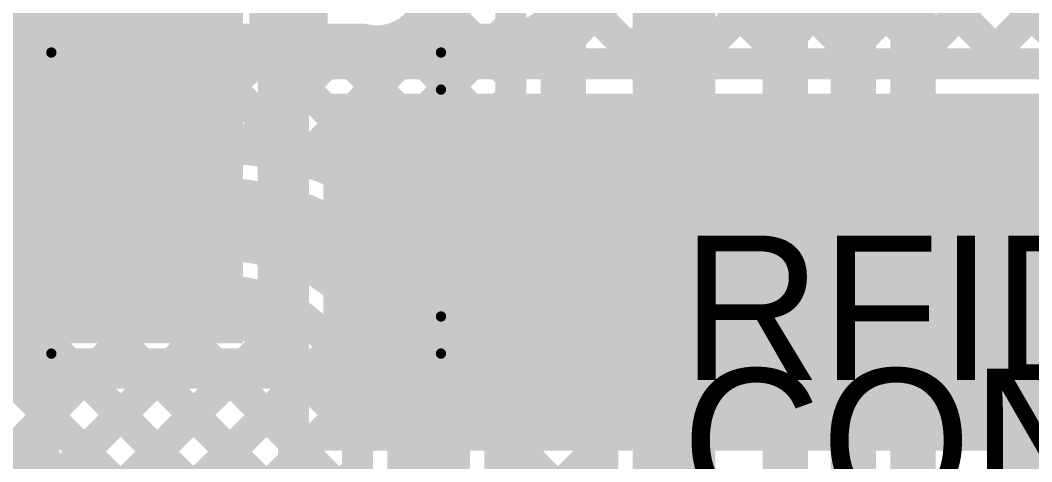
# Model space of a CAD drawing. Header units: millimetres. Extents: x 4.35 to 7.26, y 1.61 to 5.34.
# Drawn here: x 6.2799 to 6.7705, y 2.9826 to 3.1967 of the extents above; entities that cross this region are included whole.
import ezdxf

# ---------------------------------------------------------------- set-up
doc = ezdxf.new("R2010")
doc.units = ezdxf.units.MM
doc.header["$MEASUREMENT"] = 0
for name, color, linetype in [('BottomLayer', 5, 'Continuous'), ('MultiLayer', 9, 'Continuous'), ('TopLayer', 1, 'Continuous'), ('TopOverlay', 2, 'Continuous'), ('TopPaste', 8, 'Continuous'), ('TopSolder', 216, 'Continuous'), ('ViaHoleLayer', 16, 'Continuous')]:
    doc.layers.add(name, color=color, linetype=linetype)

# ---------------------------------------------------------------- blocks, each defined once
blk = doc.blocks.new('S____SOT_3_34')
at = {"layer": 'TopLayer'}
for points in [[(-0.01496, 0.03012), (0.01496, 0.03012), (-0.01496, 0.06004), (0.01496, 0.06004)], [(-0.05236, -0.06004), (-0.02244, -0.06004), (-0.05236, -0.03012), (-0.02244, -0.03012)], [(0.02244, -0.06004), (0.05236, -0.06004), (0.02244, -0.03012), (0.05236, -0.03012)]]:
    blk.add_solid(points, dxfattribs=at)
at = {"layer": 'TopOverlay', "const_width": 0.005}
for points in [[(-0.06127, 0.03171), (-0.06127, -0.02481)], [(-0.02227, 0.03171), (-0.06127, 0.03171)], [(0.06127, 0.03171), (0.02227, 0.03171)], [(0.06127, 0.03171), (0.06127, -0.02568)], [(0.013, -0.03096), (-0.013, -0.03096)]]:
    blk.add_lwpolyline(points, dxfattribs=at)
at = {"layer": 'TopOverlay'}
for points, const_width in [([(-0.06252, 0.03171, 1), (-0.06002, 0.03171, 1)], 0.0025), ([(-0.06252, 0.03171, 1), (-0.06002, 0.03171, 1)], 0.0025), ([(-0.02352, 0.03171, 1), (-0.02102, 0.03171, 1)], 0.0025), ([(0.02102, 0.03171, 1), (0.02352, 0.03171, 1)], 0.0025), ([(0.06002, 0.03171, 1), (0.06252, 0.03171, 1)], 0.0025), ([(0.06002, 0.03171, 1), (0.06252, 0.03171, 1)], 0.0025), ([(-0.06252, -0.02481, 1), (-0.06002, -0.02481, 1)], 0.0025), ([(0.06002, -0.02568, 1), (0.06252, -0.02568, 1)], 0.0025), ([(-0.01425, -0.03096, 1), (-0.01175, -0.03096, 1)], 0.0025), ([(0.01175, -0.03096, 1), (0.01425, -0.03096, 1)], 0.0025), ([(-0.06439, -0.04729, 1), (-0.07161, -0.04729, 1)], 0.01), ([(-0.07411, -0.04729, 1), (-0.06911, -0.04729, 1)], 0.005), ([(-0.06689, -0.04729, 1), (-0.06189, -0.04729, 1)], 0.005)]:
    blk.add_lwpolyline(points, format="xyb", close=True, dxfattribs=dict(at, const_width=const_width))
at = {"layer": 'TopPaste'}
for points in [[(-0.01496, 0.03012), (0.01496, 0.03012), (-0.01496, 0.06004), (0.01496, 0.06004)], [(-0.05236, -0.06004), (-0.02244, -0.06004), (-0.05236, -0.03012), (-0.02244, -0.03012)], [(0.02244, -0.06004), (0.05236, -0.06004), (0.02244, -0.03012), (0.05236, -0.03012)]]:
    blk.add_solid(points, dxfattribs=at)
at = {"layer": 'TopSolder'}
for points in [[(-0.01896, 0.02612), (0.01896, 0.02612), (-0.01896, 0.06404), (0.01896, 0.06404)], [(-0.05636, -0.06404), (-0.01844, -0.06404), (-0.05636, -0.02612), (-0.01844, -0.02612)], [(0.01844, -0.06404), (0.05636, -0.06404), (0.01844, -0.02612), (0.05636, -0.02612)]]:
    blk.add_solid(points, dxfattribs=at)
blk = doc.blocks.new('SMB_37')
at = {"layer": 'TopLayer'}
for points in [[(-0.03543, -0.04724), (-0.03543, 0.04724), (-0.14567, -0.04724), (-0.14567, 0.04724)], [(0.14567, -0.04724), (0.14567, 0.04724), (0.03543, -0.04724), (0.03543, 0.04724)]]:
    blk.add_solid(points, dxfattribs=at)
at = {"layer": 'TopOverlay', "const_width": 0.005}
for points in [[(-0.087, 0.073), (-0.087, 0.055)], [(0.102, 0.073), (-0.087, 0.073)], [(-0.087, -0.055), (-0.087, -0.073)], [(0.102, -0.073), (-0.087, -0.073)]]:
    blk.add_lwpolyline(points, dxfattribs=at)
at = {"layer": 'TopOverlay', "const_width": 0.0025}
for points in [[(-0.08825, 0.073, 1), (-0.08575, 0.073, 1)], [(-0.08825, 0.073, 1), (-0.08575, 0.073, 1)], [(0.10075, 0.073, 1), (0.10325, 0.073, 1)], [(-0.08825, 0.055, 1), (-0.08575, 0.055, 1)], [(-0.08825, -0.055, 1), (-0.08575, -0.055, 1)], [(-0.08825, -0.073, 1), (-0.08575, -0.073, 1)], [(-0.08825, -0.073, 1), (-0.08575, -0.073, 1)], [(0.10075, -0.073, 1), (0.10325, -0.073, 1)]]:
    blk.add_lwpolyline(points, format="xyb", close=True, dxfattribs=at)
at = {"layer": 'TopOverlay'}
for points in [[(0.102, 0.049), (0.19, 0.049), (0.102, 0.075), (0.19, 0.075)], [(0.147, -0.065), (0.19, -0.065), (0.147, 0.053), (0.19, 0.053)], [(0.102, -0.075), (0.19, -0.075), (0.102, -0.049), (0.19, -0.049)]]:
    blk.add_solid(points, dxfattribs=at)
at = {"layer": 'TopPaste'}
for points in [[(-0.03543, -0.04724), (-0.03543, 0.04724), (-0.14567, -0.04724), (-0.14567, 0.04724)], [(0.14567, -0.04724), (0.14567, 0.04724), (0.03543, -0.04724), (0.03543, 0.04724)]]:
    blk.add_solid(points, dxfattribs=at)
at = {"layer": 'TopSolder'}
for points in [[(-0.03143, -0.05124), (-0.03143, 0.05124), (-0.14967, -0.05124), (-0.14967, 0.05124)], [(0.14967, -0.05124), (0.14967, 0.05124), (0.03143, -0.05124), (0.03143, 0.05124)]]:
    blk.add_solid(points, dxfattribs=at)

msp = doc.modelspace()

# ---------------------------------------------------------------- linework, layer by layer
at = {"layer": 'BottomLayer'}
for points, const_width in [([(6.713, 2.166), (6.713, 4.175)], 0.022), ([(6.684, 2.17563), (6.684, 4.12058)], 0.022), ([(6.651, 1.789), (6.651, 4.07)], 0.022), ([(6.597, 3.608), (6.597, 1.868)], 0.04), ([(6.51791, 3.14548), (6.51791, 3.335)], 0.015), ([(6.54341, 3.139), (6.54341, 3.335)], 0.022), ([(6.41682, 3.12878), (6.51791, 3.22987)], 0.015), ([(6.47891, 3.20845), (6.51791, 3.16945)], 0.015), ([(6.4418, 3.1184), (6.51791, 3.19451)], 0.015), ([(6.2915, 3.10952), (6.36948, 3.1875)], 0.015), ([(6.2915, 3.14488), (6.33412, 3.1875)], 0.015), ([(6.317, 3.1875), (6.44652, 3.1875)], 0.015), ([(6.32309, 3.1875), (6.37609, 3.1345)], 0.015), ([(6.35184, 3.1345), (6.40484, 3.1875)], 0.015), ([(6.35844, 3.1875), (6.41732, 3.12863)], 0.015), ([(6.3869, 3.13421), (6.44019, 3.1875)], 0.015), ([(6.3938, 3.1875), (6.5625, 3.0188)], 0.015), ([(6.42915, 3.1875), (6.5625, 3.05415)], 0.015), ([(6.46324, 3.18876), (6.51749, 3.13452)], 0.015), ([(6.29718, 3.17805), (6.34097, 3.13426)], 0.015), ([(6.2915, 2.6135), (6.2915, 3.162)], 0.015), ([(6.463, 3.10424), (6.51791, 3.15916)], 0.015), ([(6.2915, 3.14837), (6.31818, 3.1217)], 0.015), ([(6.345, 3.1345), (6.378, 3.1345)], 0.015), ([(6.48082, 3.08671), (6.52039, 3.12627)], 0.015), ([(6.5625, 3.12089), (6.5625, 1.8695)], 0.015), ([(6.2915, 3.11302), (6.31114, 3.09338)], 0.015), ([(6.53893, 3.11307), (6.5625, 3.08951)], 0.015), ([(6.345, 3.1), (6.378, 3.1)], 0.04), ([(6.49529, 3.06582), (6.54218, 3.11272)], 0.015), ([(6.2915, 3.07416), (6.31107, 3.09374)], 0.015), ([(6.50603, 3.04121), (6.5625, 3.09768)], 0.015), ([(6.2915, 3.07766), (6.4435, 2.92566)], 0.015), ([(6.2915, 3.03881), (6.32476, 3.07206)], 0.015), ([(6.2915, 3.00345), (6.35355, 3.0655)], 0.015), ([(6.2915, 2.9681), (6.38812, 3.06471)], 0.015), ([(6.33838, 3.06614), (6.4435, 2.96102)], 0.015), ([(6.345, 3.0655), (6.378, 3.0655)], 0.015), ([(6.37438, 3.0655), (6.4435, 2.99637)], 0.015), ([(6.51198, 3.0118), (6.5625, 3.06232)], 0.015), ([(6.2915, 2.93274), (6.41368, 3.05493)], 0.015), ([(6.2915, 3.04231), (6.4435, 2.89031)], 0.015), ([(6.2915, 2.89739), (6.43167, 3.03755)], 0.015), ([(6.50663, 3.03932), (6.5625, 2.98344)], 0.015), ([(6.5125, 2.97697), (6.5625, 3.02697)], 0.015), ([(6.2915, 2.86203), (6.44224, 3.01277)], 0.015), ([(6.478, 1.902), (6.478, 3)], 0.04), ([(6.2915, 3.00695), (6.4435, 2.85495)], 0.015), ([(6.4435, 2.58561), (6.4435, 3)], 0.015), ([(6.5125, 1.902), (6.5125, 3)], 0.015), ([(6.5125, 2.99809), (6.5625, 2.94809)], 0.015), ([(6.5125, 2.94161), (6.5625, 2.99161)], 0.015), ([(6.2915, 2.82668), (6.4435, 2.97868)], 0.015)]:
    msp.add_lwpolyline(points, dxfattribs=dict(at, const_width=const_width))
for points, const_width in [([(6.2405, 3.162, -0.414214), (6.317, 3.2385)], 0.015), ([(6.266, 3.162, -0.414214), (6.317, 3.213)], 0.022), ([(6.47931, 3.213, -0.489152), (6.44652, 3.1875)], 0.015), ([(6.2915, 3.162, -0.414214), (6.317, 3.1875)], 0.015), ([(6.5625, 3.12089, -0.772621), (6.51791, 3.14548)], 0.015), ([(6.345, 3.0655, -1), (6.345, 3.1345)], 0.015), ([(6.378, 3.1345, -0.414214), (6.5125, 3)], 0.015), ([(6.378, 3.1, -0.414214), (6.478, 3)], 0.04), ([(6.378, 3.0655, -0.414214), (6.4435, 3)], 0.015)]:
    msp.add_lwpolyline(points, format="xyb", dxfattribs=dict(at, const_width=const_width))
for points, const_width in [([(6.51416, 3.19451, 1), (6.52166, 3.19451, 1)], 0.0075), ([(6.31325, 3.1875, 1), (6.32075, 3.1875, 1)], 0.0075), ([(6.31325, 3.1875, 1), (6.32075, 3.1875, 1)], 0.0075), ([(6.31934, 3.1875, 1), (6.32684, 3.1875, 1)], 0.0075), ([(6.33037, 3.1875, 1), (6.33787, 3.1875, 1)], 0.0075), ([(6.35469, 3.1875, 1), (6.36219, 3.1875, 1)], 0.0075), ([(6.36573, 3.1875, 1), (6.37323, 3.1875, 1)], 0.0075), ([(6.39005, 3.1875, 1), (6.39755, 3.1875, 1)], 0.0075), ([(6.40109, 3.1875, 1), (6.40859, 3.1875, 1)], 0.0075), ([(6.4254, 3.1875, 1), (6.4329, 3.1875, 1)], 0.0075), ([(6.43644, 3.1875, 1), (6.44394, 3.1875, 1)], 0.0075), ([(6.44277, 3.1875, 1), (6.45027, 3.1875, 1)], 0.0075), ([(6.44277, 3.1875, 1), (6.45027, 3.1875, 1)], 0.0075), ([(6.45949, 3.18876, 1), (6.46699, 3.18876, 1)], 0.0075), ([(6.29343, 3.17805, 1), (6.30093, 3.17805, 1)], 0.0075), ([(6.51416, 3.16945, 1), (6.52166, 3.16945, 1)], 0.0075), ([(6.28775, 3.162, 1), (6.29525, 3.162, 1)], 0.0075), ([(6.28775, 3.162, 1), (6.29525, 3.162, 1)], 0.0075), ([(6.51416, 3.15916, 1), (6.52166, 3.15916, 1)], 0.0075), ([(6.28775, 3.14837, 1), (6.29525, 3.14837, 1)], 0.0075), ([(6.28775, 3.14488, 1), (6.29525, 3.14488, 1)], 0.0075), ([(6.51416, 3.14548, 1), (6.52166, 3.14548, 1)], 0.0075), ([(6.51416, 3.14548, 1), (6.52166, 3.14548, 1)], 0.0075), ([(6.53751, 3.139, 1), (6.54932, 3.139, 1)], 0.01181), ([(6.53791, 3.139, 1), (6.54891, 3.139, 1)], 0.011), ([(6.33722, 3.13426, 1), (6.34472, 3.13426, 1)], 0.0075), ([(6.34125, 3.1345, 1), (6.34875, 3.1345, 1)], 0.0075), ([(6.34125, 3.1345, 1), (6.34875, 3.1345, 1)], 0.0075), ([(6.34809, 3.1345, 1), (6.35559, 3.1345, 1)], 0.0075), ([(6.37234, 3.1345, 1), (6.37984, 3.1345, 1)], 0.0075), ([(6.37425, 3.1345, 1), (6.38175, 3.1345, 1)], 0.0075), ([(6.37425, 3.1345, 1), (6.38175, 3.1345, 1)], 0.0075), ([(6.38315, 3.13421, 1), (6.39065, 3.13421, 1)], 0.0075), ([(6.51374, 3.13452, 1), (6.52124, 3.13452, 1)], 0.0075), ([(6.41307, 3.12878, 1), (6.42057, 3.12878, 1)], 0.0075), ([(6.41357, 3.12863, 1), (6.42107, 3.12863, 1)], 0.0075), ([(6.51664, 3.12627, 1), (6.52414, 3.12627, 1)], 0.0075), ([(6.31443, 3.1217, 1), (6.32193, 3.1217, 1)], 0.0075), ([(6.43805, 3.1184, 1), (6.44555, 3.1184, 1)], 0.0075), ([(6.55875, 3.12089, 1), (6.56625, 3.12089, 1)], 0.0075), ([(6.55875, 3.12089, 1), (6.56625, 3.12089, 1)], 0.0075), ([(6.28775, 3.11302, 1), (6.29525, 3.11302, 1)], 0.0075), ([(6.53518, 3.11307, 1), (6.54268, 3.11307, 1)], 0.0075), ([(6.28775, 3.10952, 1), (6.29525, 3.10952, 1)], 0.0075), ([(6.335, 3.1, 1), (6.355, 3.1, 1)], 0.02), ([(6.368, 3.1, 1), (6.388, 3.1, 1)], 0.02), ([(6.368, 3.1, 1), (6.388, 3.1, 1)], 0.02), ([(6.53843, 3.11272, 1), (6.54593, 3.11272, 1)], 0.0075), ([(6.33909, 3.1, 1), (6.35091, 3.1, 1)], 0.01181), ([(6.45925, 3.10424, 1), (6.46675, 3.10424, 1)], 0.0075), ([(6.30732, 3.09374, 1), (6.31482, 3.09374, 1)], 0.0075), ([(6.30739, 3.09338, 1), (6.31489, 3.09338, 1)], 0.0075), ([(6.55875, 3.09768, 1), (6.56625, 3.09768, 1)], 0.0075), ([(6.55875, 3.08951, 1), (6.56625, 3.08951, 1)], 0.0075), ([(6.47707, 3.08671, 1), (6.48457, 3.08671, 1)], 0.0075), ([(6.28775, 3.07766, 1), (6.29525, 3.07766, 1)], 0.0075), ([(6.28775, 3.07416, 1), (6.29525, 3.07416, 1)], 0.0075), ([(6.32101, 3.07206, 1), (6.32851, 3.07206, 1)], 0.0075), ([(6.33463, 3.06614, 1), (6.34213, 3.06614, 1)], 0.0075), ([(6.34125, 3.0655, 1), (6.34875, 3.0655, 1)], 0.0075), ([(6.34125, 3.0655, 1), (6.34875, 3.0655, 1)], 0.0075), ([(6.3498, 3.0655, 1), (6.3573, 3.0655, 1)], 0.0075), ([(6.37063, 3.0655, 1), (6.37813, 3.0655, 1)], 0.0075), ([(6.37425, 3.0655, 1), (6.38175, 3.0655, 1)], 0.0075), ([(6.37425, 3.0655, 1), (6.38175, 3.0655, 1)], 0.0075), ([(6.38437, 3.06471, 1), (6.39187, 3.06471, 1)], 0.0075), ([(6.49154, 3.06582, 1), (6.49904, 3.06582, 1)], 0.0075), ([(6.55875, 3.06232, 1), (6.56625, 3.06232, 1)], 0.0075), ([(6.40993, 3.05493, 1), (6.41743, 3.05493, 1)], 0.0075), ([(6.55875, 3.05415, 1), (6.56625, 3.05415, 1)], 0.0075), ([(6.28775, 3.04231, 1), (6.29525, 3.04231, 1)], 0.0075), ([(6.50228, 3.04121, 1), (6.50978, 3.04121, 1)], 0.0075), ([(6.28775, 3.03881, 1), (6.29525, 3.03881, 1)], 0.0075), ([(6.42792, 3.03755, 1), (6.43542, 3.03755, 1)], 0.0075), ([(6.50288, 3.03932, 1), (6.51038, 3.03932, 1)], 0.0075), ([(6.55875, 3.02697, 1), (6.56625, 3.02697, 1)], 0.0075), ([(6.55875, 3.0188, 1), (6.56625, 3.0188, 1)], 0.0075), ([(6.43849, 3.01277, 1), (6.44599, 3.01277, 1)], 0.0075), ([(6.468, 3, 1), (6.488, 3, 1)], 0.02), ([(6.468, 3, 1), (6.488, 3, 1)], 0.02), ([(6.50823, 3.0118, 1), (6.51573, 3.0118, 1)], 0.0075), ([(6.28775, 3.00695, 1), (6.29525, 3.00695, 1)], 0.0075), ([(6.28775, 3.00345, 1), (6.29525, 3.00345, 1)], 0.0075), ([(6.43975, 3, 1), (6.44725, 3, 1)], 0.0075), ([(6.43975, 3, 1), (6.44725, 3, 1)], 0.0075), ([(6.43975, 2.99637, 1), (6.44725, 2.99637, 1)], 0.0075), ([(6.50875, 3, 1), (6.51625, 3, 1)], 0.0075), ([(6.50875, 3, 1), (6.51625, 3, 1)], 0.0075), ([(6.50875, 2.99809, 1), (6.51625, 2.99809, 1)], 0.0075), ([(6.55875, 2.99161, 1), (6.56625, 2.99161, 1)], 0.0075), ([(6.55875, 2.98344, 1), (6.56625, 2.98344, 1)], 0.0075), ([(6.43975, 2.97868, 1), (6.44725, 2.97868, 1)], 0.0075), ([(6.50875, 2.97697, 1), (6.51625, 2.97697, 1)], 0.0075)]:
    msp.add_lwpolyline(points, format="xyb", close=True, dxfattribs=dict(at, const_width=const_width))
at = {"layer": 'MultiLayer', "const_width": 0.01181}
for points in [[(6.53751, 3.139, 1), (6.54932, 3.139, 1)], [(6.33909, 3.1, 1), (6.35091, 3.1, 1)]]:
    msp.add_lwpolyline(points, format="xyb", close=True, dxfattribs=at)
at = {"layer": 'TopLayer', "const_width": 0.015}
for points in [[(6.5475, 3.31664), (6.68864, 3.1755)], [(6.53426, 3.1755), (6.6605, 3.30174)], [(6.5475, 3.28128), (6.65328, 3.1755)], [(6.56961, 3.1755), (6.6605, 3.26639)], [(6.5475, 3.24593), (6.61793, 3.1755)], [(6.60497, 3.1755), (6.66503, 3.23556)], [(6.54613, 3.21195), (6.58257, 3.1755)], [(6.64032, 3.1755), (6.68071, 3.21589)], [(6.68846, 3.21103), (6.72399, 3.1755)], [(6.67568, 3.1755), (6.70599, 3.20581)], [(6.71103, 3.1755), (6.74103, 3.2055)], [(6.72935, 3.2055), (6.75935, 3.1755)], [(6.74639, 3.1755), (6.77639, 3.2055)], [(6.7647, 3.2055), (6.7947, 3.1755)], [(6.53062, 3.19209), (6.54722, 3.1755)], [(6.43615, 3.18346), (6.43946, 3.18677)], [(6.43946, 3.18742), (6.44684, 3.18742)], [(6.43946, 3.18346), (6.43946, 3.18742)], [(6.45916, 3.18742), (6.51339, 3.18742)], [(6.46355, 3.1755), (6.47547, 3.18742)], [(6.46459, 3.18742), (6.47651, 3.1755)], [(6.4989, 3.1755), (6.51082, 3.18742)], [(6.49994, 3.18742), (6.51186, 3.1755)], [(6.4025, 3.18346), (6.43946, 3.18346)], [(6.4025, 3.0255), (6.4025, 3.18346)], [(6.42819, 3.1755), (6.43615, 3.18346)], [(6.43319, 3.18346), (6.44115, 3.1755)], [(6.4025, 3.1788), (6.4125, 3.1688)], [(6.4125, 3.1755), (6.7395, 3.1755)], [(6.4125, 2.9735), (6.4125, 3.1755)], [(6.7395, 3.1755), (6.8265, 3.1755)], [(6.7395, 3.1755), (6.8265, 3.1755)], [(6.4025, 3.14981), (6.4125, 3.15981)], [(6.4025, 3.14344), (6.4125, 3.13344)], [(6.4025, 3.11445), (6.4125, 3.12445)], [(6.4025, 3.10809), (6.4125, 3.09809)], [(6.4025, 3.0791), (6.4125, 3.0891)], [(6.4025, 3.07273), (6.4125, 3.06273)], [(6.4025, 3.04374), (6.4125, 3.05374)], [(6.4025, 3.03737), (6.4125, 3.02737)], [(6.15819, 2.9055), (6.27819, 3.0255)], [(6.1765, 3.0255), (6.4025, 3.0255)], [(6.19355, 2.9055), (6.31355, 3.0255)], [(6.2289, 2.9055), (6.3489, 3.0255)], [(6.2376, 3.0255), (6.44364, 2.81946)], [(6.26426, 2.9055), (6.38426, 3.0255)], [(6.27295, 3.0255), (6.47899, 2.81946)], [(6.30831, 3.0255), (6.51435, 2.81946)], [(6.34366, 3.0255), (6.5497, 2.81946)], [(6.37902, 3.0255), (6.4125, 2.99202)], [(6.29961, 2.9055), (6.4125, 3.01839)], [(6.3325, 2.90303), (6.4125, 2.98303)]]:
    msp.add_lwpolyline(points, dxfattribs=at)
for points in [[(6.5475, 3.22153, -0.414214), (6.51339, 3.18742)], [(6.45916, 3.18742, -0.118788), (6.44684, 3.18742)]]:
    msp.add_lwpolyline(points, format="xyb", dxfattribs=at)
at = {"layer": 'TopLayer'}
for points, const_width in [([(6.52687, 3.19209, 1), (6.53437, 3.19209, 1)], 0.0075), ([(6.43571, 3.18742, 1), (6.44321, 3.18742, 1)], 0.0075), ([(6.43571, 3.18742, 1), (6.44321, 3.18742, 1)], 0.0075), ([(6.43571, 3.18677, 1), (6.44321, 3.18677, 1)], 0.0075), ([(6.44309, 3.18742, 1), (6.45059, 3.18742, 1)], 0.0075), ([(6.44309, 3.18742, 1), (6.45059, 3.18742, 1)], 0.0075), ([(6.45541, 3.18742, 1), (6.46291, 3.18742, 1)], 0.0075), ([(6.45541, 3.18742, 1), (6.46291, 3.18742, 1)], 0.0075), ([(6.46084, 3.18742, 1), (6.46834, 3.18742, 1)], 0.0075), ([(6.47172, 3.18742, 1), (6.47922, 3.18742, 1)], 0.0075), ([(6.49619, 3.18742, 1), (6.50369, 3.18742, 1)], 0.0075), ([(6.50707, 3.18742, 1), (6.51457, 3.18742, 1)], 0.0075), ([(6.50964, 3.18742, 1), (6.51714, 3.18742, 1)], 0.0075), ([(6.50964, 3.18742, 1), (6.51714, 3.18742, 1)], 0.0075), ([(6.39875, 3.18346, 1), (6.40625, 3.18346, 1)], 0.0075), ([(6.39875, 3.18346, 1), (6.40625, 3.18346, 1)], 0.0075), ([(6.42944, 3.18346, 1), (6.43694, 3.18346, 1)], 0.0075), ([(6.4324, 3.18346, 1), (6.4399, 3.18346, 1)], 0.0075), ([(6.4324, 3.18346, 1), (6.4399, 3.18346, 1)], 0.0075), ([(6.43571, 3.18346, 1), (6.44321, 3.18346, 1)], 0.0075), ([(6.43571, 3.18346, 1), (6.44321, 3.18346, 1)], 0.0075), ([(6.39875, 3.1788, 1), (6.40625, 3.1788, 1)], 0.0075), ([(6.40875, 3.1755, 1), (6.41625, 3.1755, 1)], 0.0075), ([(6.40875, 3.1755, 1), (6.41625, 3.1755, 1)], 0.0075), ([(6.42444, 3.1755, 1), (6.43194, 3.1755, 1)], 0.0075), ([(6.4374, 3.1755, 1), (6.4449, 3.1755, 1)], 0.0075), ([(6.4598, 3.1755, 1), (6.4673, 3.1755, 1)], 0.0075), ([(6.47276, 3.1755, 1), (6.48026, 3.1755, 1)], 0.0075), ([(6.49515, 3.1755, 1), (6.50265, 3.1755, 1)], 0.0075), ([(6.50811, 3.1755, 1), (6.51561, 3.1755, 1)], 0.0075), ([(6.53051, 3.1755, 1), (6.53801, 3.1755, 1)], 0.0075), ([(6.54347, 3.1755, 1), (6.55097, 3.1755, 1)], 0.0075), ([(6.56586, 3.1755, 1), (6.57336, 3.1755, 1)], 0.0075), ([(6.57882, 3.1755, 1), (6.58632, 3.1755, 1)], 0.0075), ([(6.60122, 3.1755, 1), (6.60872, 3.1755, 1)], 0.0075), ([(6.61418, 3.1755, 1), (6.62168, 3.1755, 1)], 0.0075), ([(6.63657, 3.1755, 1), (6.64407, 3.1755, 1)], 0.0075), ([(6.64953, 3.1755, 1), (6.65703, 3.1755, 1)], 0.0075), ([(6.67193, 3.1755, 1), (6.67943, 3.1755, 1)], 0.0075), ([(6.68489, 3.1755, 1), (6.69239, 3.1755, 1)], 0.0075), ([(6.70728, 3.1755, 1), (6.71478, 3.1755, 1)], 0.0075), ([(6.72024, 3.1755, 1), (6.72774, 3.1755, 1)], 0.0075), ([(6.73575, 3.1755, 1), (6.74325, 3.1755, 1)], 0.0075), ([(6.73575, 3.1755, 1), (6.74325, 3.1755, 1)], 0.0075), ([(6.73575, 3.1755, 1), (6.74325, 3.1755, 1)], 0.0075), ([(6.74264, 3.1755, 1), (6.75014, 3.1755, 1)], 0.0075), ([(6.7556, 3.1755, 1), (6.7631, 3.1755, 1)], 0.0075), ([(6.40875, 3.1688, 1), (6.41625, 3.1688, 1)], 0.0075), ([(6.40875, 3.15981, 1), (6.41625, 3.15981, 1)], 0.0075), ([(6.39875, 3.14981, 1), (6.40625, 3.14981, 1)], 0.0075), ([(6.39875, 3.14344, 1), (6.40625, 3.14344, 1)], 0.0075), ([(6.53751, 3.139, 1), (6.54932, 3.139, 1)], 0.01181), ([(6.40875, 3.13344, 1), (6.41625, 3.13344, 1)], 0.0075), ([(6.40875, 3.12445, 1), (6.41625, 3.12445, 1)], 0.0075), ([(6.39875, 3.11445, 1), (6.40625, 3.11445, 1)], 0.0075), ([(6.39875, 3.10809, 1), (6.40625, 3.10809, 1)], 0.0075), ([(6.33909, 3.1, 1), (6.35091, 3.1, 1)], 0.01181), ([(6.40875, 3.09809, 1), (6.41625, 3.09809, 1)], 0.0075), ([(6.40875, 3.0891, 1), (6.41625, 3.0891, 1)], 0.0075), ([(6.39875, 3.0791, 1), (6.40625, 3.0791, 1)], 0.0075), ([(6.39875, 3.07273, 1), (6.40625, 3.07273, 1)], 0.0075), ([(6.40875, 3.06273, 1), (6.41625, 3.06273, 1)], 0.0075), ([(6.40875, 3.05374, 1), (6.41625, 3.05374, 1)], 0.0075), ([(6.39875, 3.04374, 1), (6.40625, 3.04374, 1)], 0.0075), ([(6.39875, 3.03737, 1), (6.40625, 3.03737, 1)], 0.0075), ([(6.2692, 3.0255, 1), (6.2767, 3.0255, 1)], 0.0075), ([(6.27444, 3.0255, 1), (6.28194, 3.0255, 1)], 0.0075), ([(6.30456, 3.0255, 1), (6.31206, 3.0255, 1)], 0.0075), ([(6.3098, 3.0255, 1), (6.3173, 3.0255, 1)], 0.0075), ([(6.33991, 3.0255, 1), (6.34741, 3.0255, 1)], 0.0075), ([(6.34515, 3.0255, 1), (6.35265, 3.0255, 1)], 0.0075), ([(6.37527, 3.0255, 1), (6.38277, 3.0255, 1)], 0.0075), ([(6.38051, 3.0255, 1), (6.38801, 3.0255, 1)], 0.0075), ([(6.39875, 3.0255, 1), (6.40625, 3.0255, 1)], 0.0075), ([(6.39875, 3.0255, 1), (6.40625, 3.0255, 1)], 0.0075), ([(6.40875, 3.02737, 1), (6.41625, 3.02737, 1)], 0.0075), ([(6.40875, 3.01839, 1), (6.41625, 3.01839, 1)], 0.0075), ([(6.40875, 2.99202, 1), (6.41625, 2.99202, 1)], 0.0075), ([(6.40875, 2.98303, 1), (6.41625, 2.98303, 1)], 0.0075)]:
    msp.add_lwpolyline(points, format="xyb", close=True, dxfattribs=dict(at, const_width=const_width))
for points in [[(6.191, 3.04), (6.388, 3.04), (6.191, 3.368), (6.388, 3.368)], [(6.427, 2.988), (6.812, 2.988), (6.427, 3.161), (6.812, 3.161)], [(6.754, 2.029), (6.815, 2.029), (6.754, 3.161), (6.815, 3.161)]]:
    msp.add_solid(points, dxfattribs=at)
at = {"layer": 'ViaHoleLayer', "const_width": 0.00591}
for points in [[(6.54046, 3.139, 1), (6.54637, 3.139, 1)], [(6.34205, 3.1, 1), (6.34795, 3.1, 1)]]:
    msp.add_lwpolyline(points, format="xyb", close=True, dxfattribs=at)

# ---------------------------------------------------------------- block references
at = {"rotation": 180}
for name, p in [('S____SOT_3_34', (6.41, 3.258)), ('SMB_37', (6.397, 3.108))]:
    msp.add_blockref(name, p, dxfattribs=at)

# ---------------------------------------------------------------- texts
at = {"layer": 'TopOverlay'}
for s, p in [('RFID', (6.60079, 3.02225)), ('CONTAINER', (6.60079, 2.95765))]:
    msp.add_text(s, height=0.07, rotation=360, dxfattribs=at).set_placement(p)

doc.saveas('drawing.dxf')
